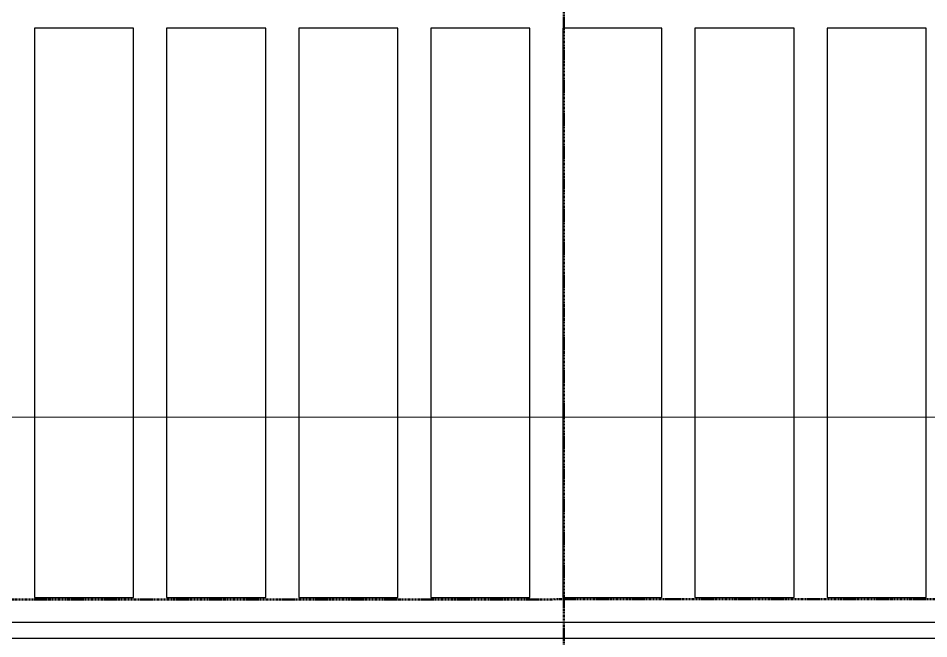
# Model space of a CAD drawing. Header units: millimetres. Extents: x -795739 to -715748, y -34378 to 22353.
# Drawn here: x -782982 to -780224, y 5011 to 6892 of the extents above; entities that cross this region are included whole.
import ezdxf
from ezdxf.xclip import XClip

# ---------------------------------------------------------------- set-up
doc = ezdxf.new("R2010")
doc.units = ezdxf.units.MM
doc.header["$XCLIPFRAME"] = 0
doc.linetypes.add('DPA_Grid _ Level 100', pattern=[10, 5.5, -1.6, 1.3, -1.6])
for name, color, linetype in [('000 - WIPEOUT', 250, 'Continuous'), ('A04_TUBE SERIES', 2, 'Continuous'), ('A11_ALU.SOLID SHEET', 2, 'Continuous')]:
    doc.layers.add(name, color=color, linetype=linetype)
doc.layers.add('A-ANNO-NOTE', color=3, linetype='Continuous', lineweight=25)
doc.layers.add('G-ANNO-SECL', color=3, linetype='Continuous', lineweight=9)

# ---------------------------------------------------------------- blocks, each defined once
blk = doc.blocks.new('DPA_AN_Section Line - UP-Left-16619322-4282-01 ENLARGED LOWER PLATFORM LEVEL - REFLECTED CEILING PLAN - SHEET 3')
at = {"layer": 'A-ANNO-NOTE', "lineweight": 9}
blk.add_line((7.5, 0), (177, 0), dxfattribs=at)
blk = doc.blocks.new('*U681')
blk.add_attdef('EXTR.OVL-LENGTH_', (-25, -59.1), '', height=5)
blk.add_wipeout([(-25, 0), (25, 0), (25, 9230.4), (-25, 9230.4)]).dxf.layer = '000 - WIPEOUT'
at = {"layer": 'A04_TUBE SERIES', "color": 0}
blk.add_lwpolyline([(-25, 0), (25, 0), (25, 9230.4), (-25, 9230.4)], close=True, dxfattribs=at)
blk = doc.blocks.new('*U937')
at = {"color": 3}
for points in [[(-862.5, 3550), (862.5, 3550), (862.5, 3250), (-862.5, 3250)], [(-862.5, 3150), (862.5, 3150), (862.5, 2850), (-862.5, 2850)], [(-862.5, 2750), (862.5, 2750), (862.5, 2450), (-862.5, 2450)], [(-862.5, 2350), (862.5, 2350), (862.5, 2050), (-862.5, 2050)], [(-862.5, 1950), (862.5, 1950), (862.5, 1650), (-862.5, 1650)], [(-862.5, 1550), (862.5, 1550), (862.5, 1250), (-862.5, 1250)], [(-862.5, 1150), (862.5, 1150), (862.5, 850), (-862.5, 850)]]:
    blk.add_wipeout(points, dxfattribs=at).dxf.layer = '000 - WIPEOUT'
at = {"layer": 'A11_ALU.SOLID SHEET', "color": 0, "linetype": 'ByBlock'}
for points in [[(-862.5, 3250), (862.5, 3250), (862.5, 3550), (-862.5, 3550)], [(-862.5, 2850), (862.5, 2850), (862.5, 3150), (-862.5, 3150)], [(-862.5, 2450), (862.5, 2450), (862.5, 2750), (-862.5, 2750)], [(-862.5, 2050), (862.5, 2050), (862.5, 2350), (-862.5, 2350)], [(-862.5, 1650), (862.5, 1650), (862.5, 1950), (-862.5, 1950)], [(-862.5, 1250), (862.5, 1250), (862.5, 1550), (-862.5, 1550)], [(-862.5, 850), (862.5, 850), (862.5, 1150), (-862.5, 1150)]]:
    blk.add_lwpolyline(points, close=True, dxfattribs=at)
blk = doc.blocks.new('*U1025')
at = {"layer": 'A04_TUBE SERIES', "linetype": 'ByBlock', "xscale": -1, "rotation": 270}
blk.add_blockref('*U681', (-39839.5, 1457.5), dxfattribs=at)
at = {"layer": 'A11_ALU.SOLID SHEET', "linetype": 'ByBlock', "rotation": 90}
blk.add_blockref('*U937', (-34700, 2420), dxfattribs=at)

msp = doc.modelspace()

# ---------------------------------------------------------------- block references
ref = msp.add_blockref('*U1025', (-744682.4, 3579))
XClip(ref).set_block_clipping_path([(-45801.3280238605, -9620.0077451947), (23704.0078937773, 10334.9999958097)])

# ---------------------------------------------------------------- next in the draw order: linework, layer by layer
at = {"layer": 'G-ANNO-SECL', "linetype": 'DPA_Grid _ Level 100', "lineweight": 50}
for p, q in [((-781329.4, 20542.7), (-781329.4, -17449.3)), ((-793911.1, 5128.6), (-721435.3, 5139.9))]:
    msp.add_line(p, q, dxfattribs=at)

# ---------------------------------------------------------------- next in the draw order: block references
at = {"layer": 'A-ANNO-NOTE', "xscale": 100, "yscale": 100, "zscale": 100, "rotation": 180}
msp.add_blockref('DPA_AN_Section Line - UP-Left-16619322-4282-01 ENLARGED LOWER PLATFORM LEVEL - REFLECTED CEILING PLAN - SHEET 3', (-773756.2, 5683), dxfattribs=at)

doc.saveas('drawing.dxf')
